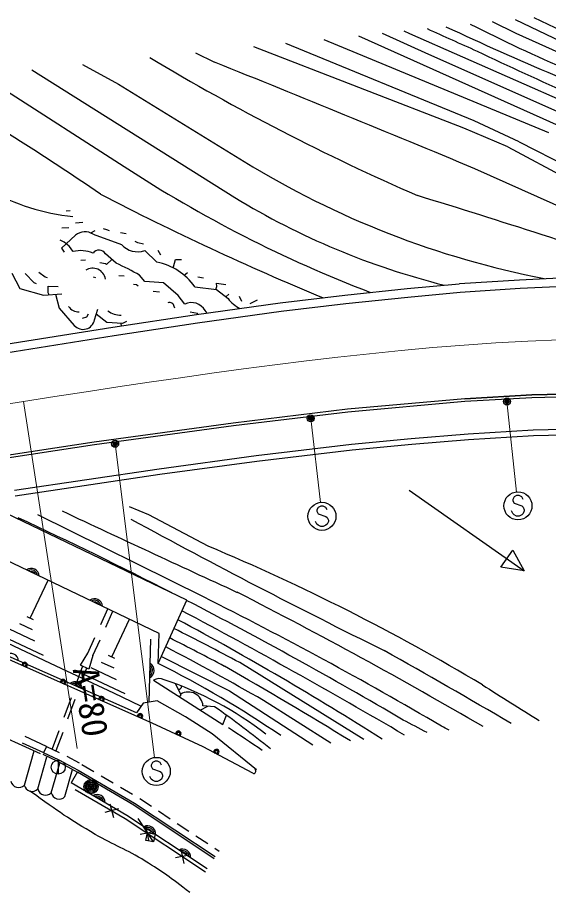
# Model space of a CAD drawing. Units: millimetres, scale not verified. Extents: x 40000 to 680000, y 20000 to 380000.
# Drawn here: x 373467 to 411314, y 281588 to 343891 of the extents above; entities that cross this region are included whole.
import ezdxf
from ezdxf.enums import TextEntityAlignment as Align

# ---------------------------------------------------------------- set-up
doc = ezdxf.new("R2010")
doc.units = ezdxf.units.MM
doc.header["$LTSCALE"] = 1000
doc.header["$PDMODE"] = 32
doc.header["$PDSIZE"] = 500
doc.linetypes.add('CHAIN', pattern=[18.5, 12, -1.5, 3.5, -1.5])
for name, color, linetype, lineweight in [('M-BGD', 7, 'Continuous', 25), ('M-BMK', 2, 'CHAIN', 13), ('M-STR-HTXT', 7, 'Continuous', 13), ('M-STR-STR1', 1, 'Continuous', 25), ('M-STR-STRC', 7, 'Continuous', 25)]:
    doc.layers.add(name, color=color, linetype=linetype, lineweight=lineweight)
doc.styles.add('ＭＳ ゴシック', font='')
doc.styles.get('ＭＳ ゴシック').set_extended_font_data('MS Gothic')

msp = doc.modelspace()

# ---------------------------------------------------------------- linework, layer by layer
at = {"layer": 'M-BGD'}
for p, q in [((409011, 342741), (407312, 343583)), ((408928, 343752), (414434, 341126)), ((399459, 342765), (402758, 341274)), ((401428, 342729), (401015, 342927)), ((414245, 337090), (401428, 342729)), ((416650, 339345), (409011, 342741)), ((395290, 342331), (411314, 335707)), ((397768, 342589), (413847, 335379)), ((386147, 341378), (387516, 340709)), ((402758, 341274), (418867, 334128)), ((378112, 340541), (380668, 339147)), ((374494, 340164), (388953, 331076)), ((380668, 339147), (389621, 333643)), ((372351, 338895), (381078, 333274)), ((408406, 334693), (419152, 328906)), ((409223, 335047), (414895, 332130)), ((418693, 327450), (406074, 333120)), ((377211, 330114), (376927, 330110)), ((378133, 329306), (377594, 329240)), ((377609, 328389), (376614, 327459)), ((377117, 328920), (376635, 328884)), ((378697, 328550), (379014, 328715)), ((378857, 328466), (380886, 327733)), ((379846, 328766), (379589, 328847)), ((380017, 328713), (379846, 328766)), ((381214, 328477), (380815, 328555)), ((382049, 327837), (381848, 327947)), ((382447, 327759), (382049, 327837)), ((376614, 327459), (376805, 327182)), ((383406, 326468), (382540, 327306)), ((383672, 326965), (383496, 327303)), ((378320, 326611), (377979, 326577)), ((380510, 326392), (379732, 327061)), ((380191, 326666), (379809, 326304)), ((384576, 326147), (384738, 326660)), ((384738, 326660), (385164, 326668)), ((379744, 326351), (379345, 326429)), ((379809, 326304), (379744, 326351)), ((384577, 326055), (384576, 326147)), ((373073, 325687), (373638, 324602)), ((374654, 324988), (374018, 325659)), ((375443, 325399), (374983, 325732)), ((375614, 325345), (375443, 325399)), ((379051, 325345), (378879, 325399)), ((381065, 325464), (380696, 325486)), ((382548, 325091), (382172, 325539)), ((385351, 325537), (385577, 325737)), ((386720, 325330), (386321, 325409)), ((373638, 324602), (375322, 324119)), ((374826, 324934), (374654, 324988)), ((375660, 324295), (375652, 324766)), ((375652, 324766), (376363, 324732)), ((381956, 324853), (381728, 324878)), ((382071, 324770), (381956, 324853)), ((383885, 324999), (382548, 325091)), ((384922, 324107), (383885, 324999)), ((386105, 324723), (387642, 324522)), ((387597, 324528), (387666, 324749)), ((387666, 324749), (387644, 324969)), ((387644, 324969), (388318, 324874)), ((375322, 324119), (376627, 324226)), ((375734, 324152), (375660, 324295)), ((376172, 324188), (376445, 323200)), ((383583, 324341), (383128, 324390)), ((385387, 323490), (384922, 324107)), ((387642, 324522), (388476, 323882)), ((388314, 324006), (388528, 324196)), ((389464, 323681), (389288, 324019)), ((390542, 323765), (390035, 323501)), ((376445, 323200), (377516, 321968)), ((378415, 322580), (378525, 322780)), ((378958, 322361), (379201, 323132)), ((379842, 322177), (379085, 322763)), ((384682, 323195), (384623, 323307)), ((386288, 322814), (385766, 322900)), ((386320, 322753), (386288, 322814)), ((386995, 322846), (386843, 323032)), ((378104, 322489), (378415, 322580)), ((380950, 322110), (379842, 322177)), ((380830, 322117), (380854, 321922)), ((381232, 322257), (380950, 322110)), ((401379, 310231), (409574, 304500)), ((385536, 302414), (370832, 309453)), ((382824, 308480), (381461, 309059)), ((386726, 302637), (374914, 308485)), ((387064, 306249), (382824, 308480)), ((407915, 304745), (408775, 305975)), ((408775, 305975), (409574, 304500)), ((409574, 304500), (407915, 304745)), ((374371, 301114), (375648, 303821)), ((383503, 297900), (385536, 302414)), ((379398, 300659), (379907, 301782)), ((379761, 300490), (380267, 301610)), ((374597, 301008), (374146, 301220)), ((380182, 298358), (381447, 301045)), ((374706, 299485), (372901, 300337)), ((374539, 300300), (373636, 300725)), ((375324, 298458), (371715, 300161)), ((378478, 298624), (378986, 299748)), ((378842, 298459), (379349, 299579)), ((382849, 295150), (382963, 299628)), ((377949, 297766), (378478, 298624)), ((378842, 298459), (378547, 297496)), ((380406, 298253), (379959, 298464)), ((380349, 297550), (379454, 297972)), ((383722, 298386), (388570, 295936)), ((398150, 292486), (389303, 297965)), ((381130, 295724), (377548, 297410)), ((378111, 297693), (377630, 296391)), ((378385, 297569), (377903, 296265)), ((378547, 297496), (377949, 297766)), ((380516, 296742), (378725, 297586)), ((383161, 296699), (388098, 293543)), ((385138, 295652), (384718, 296457)), ((377284, 295453), (376764, 294046)), ((377557, 295327), (377038, 293920)), ((385008, 295518), (385138, 295652)), ((388570, 295936), (394521, 292093)), ((386493, 294568), (387038, 294852)), ((387509, 294811), (386684, 294883)), ((395806, 292232), (390995, 295266)), ((388098, 293543), (388358, 294209)), ((376418, 293108), (375937, 291806)), ((376691, 292982), (376210, 291678)), ((375333, 291538), (373816, 292228)), ((375540, 291993), (374017, 292686)), ((373955, 289236), (374654, 291683)), ((375540, 291993), (375328, 291540)), ((375540, 291993), (376445, 291567)), ((374917, 288962), (375570, 291248)), ((376372, 291013), (376372, 290013)), ((376977, 291289), (377854, 290810)), ((375878, 288687), (376481, 290794)), ((376840, 288412), (377391, 290340)), ((378047, 290705), (378911, 290200)), ((377734, 290169), (377281, 289392)), ((379429, 289898), (380292, 289394)), ((380810, 289091), (381674, 288587)), ((380050, 287895), (380304, 286928)), ((382188, 288278), (383022, 287725)), ((380661, 287538), (379693, 287284)), ((383522, 287394), (384355, 286841)), ((382612, 286297), (382810, 285317)), ((384855, 286510), (385689, 285957)), ((383201, 285907), (382221, 285708)), ((386189, 285625), (387022, 285073)), ((387522, 284741), (387835, 284534)), ((385701, 284249), (384721, 284050)), ((385112, 284640), (385311, 283660))]:
    msp.add_line(p, q, dxfattribs=at)
for points in [[(409223, 335047), (406018, 336528), (392595, 342050)], [(408406, 334693), (405288, 336004), (390319, 341813)], [(405343, 316738), (410128, 317022), (416667, 317175), (420174, 317137)], [(420174, 317137), (416667, 317175), (410128, 317022), (405343, 316738)], [(405343, 316738), (396987, 315996), (388835, 315017), (378928, 313661), (351041, 309409)], [(405355, 316538), (397008, 315797), (388861, 314819), (378956, 313463), (351071, 309211)], [(420176, 316937), (416668, 316975), (410136, 316822), (405355, 316538)], [(383503, 297900), (383567, 300030), (365564, 308649)], [(383434, 295245), (382417, 295079), (381957, 294371), (364215, 302201)], [(365405, 302666), (370594, 300358), (376189, 297718), (380318, 295794), (382233, 294873)], [(365780, 295107), (366332, 295131), (371182, 293231), (375083, 291491)], [(390505, 290323), (387339, 292893), (385449, 294098), (383434, 295245)], [(375276, 291432), (376326, 290938), (377750, 290160)], [(377807, 290266), (376380, 291045), (375328, 291540)], [(377734, 290169), (381748, 287826), (387493, 284017)], [(387559, 284117), (381811, 287928), (377795, 290273)], [(386995, 283267), (381272, 287062), (377281, 289392)], [(377586, 288924), (381139, 286849), (386857, 283059)]]:
    msp.add_lwpolyline(points, dxfattribs=at)
for centre, radius in [((376372, 290513), 500), ((378706, 289120), 500), ((378706, 289120), 409), ((378706, 289120), 318), ((378706, 289120), 227), ((378706, 289120), 136), ((378706, 289120), 45.5)]:
    msp.add_circle(centre, radius, dxfattribs=at)
for centre, radius, start, end in [((463121, 456924), 127186, 243.18067, 250.18353), ((445421, 415498), 79770, 243.85292, 250.23824), ((543426, 651165), 338699, 245.44398, 246.10275), ((501770, 552409), 230895, 244.94707, 249.16601), ((482703, 499775), 175784, 244.20858, 249.10866), ((468644, 483978), 166679, 239.04349, 246.42773), ((-245623, -1234219), 1697428, 67.42254, 68.09932), ((286678, 196793), 163368, 55.429, 60.54094), ((410871, 335763), 2687, 155.0343, 155.03456), ((423217, 388208), 64078, 238.37865, 259.01977), ((431505, 410401), 92149, 236.82229, 249.09487), ((379025, 345287), 15650, 240.92756, 264.09907), ((472463, 510868), 202248, 242.59657, 247.55542), ((416934, 377032), 53804, 238.66418, 255.9536), ((245715, -181017), 535532, 71.04563, 73.0337), ((378286, 327569), 1063, 57.5282, 129.583), ((375886, 326390), 1753, 28.2866, 69.2473), ((382018, 328702), 1491, 220.55725, 290.49409), ((377976, 325190), 2103, 65.4085, 105.0728), ((379280, 326828), 509, 27.1348, 147.3828), ((378824, 325122), 922, 9.3243, 122.2816), ((373665, 311011), 16835, 59.6469, 66.0065), ((382557, 322194), 4357, 35.4809, 78.7595), ((384304, 323284), 320, 4.1458, 110.406), ((385859, 322447), 1145, 30.6972, 114.3375), ((390752, 325679), 2900, 218.28115, 240.0542), ((377794, 323756), 820, 211.77247, 275.29143), ((380776, 324095), 1393, 231.74185, 273.28635), ((378142, 322514), 830, 221.11509, 349.3824), ((1023385, 1685568), 1521143, 244.83922, 245.35742), ((238416, 17414), 320699, 62.90683, 65.08606), ((619346, 744733), 497121, 241.42269, 243.76598), ((327149, 163443), 154866, 59.1349, 67.2391), ((374450, 304099), 567, 2.49045, 126.34548), ((374450, 304099), 453, 10.44985, 118.38609), ((374450, 304099), 340, 26.07522, 102.76072), ((218783, -30224), 374209, 59.86427, 62.9201), ((378960, 301940), 567, 2.49045, 126.34548), ((378960, 301940), 453, 10.44985, 118.38609), ((378960, 301940), 340, 26.07522, 102.76072), ((238416, 17414), 320699, 59.5465, 62.69648), ((254625, 38912), 294960, 59.6432, 63.3934), ((183276, -79107), 430977, 59.6482, 62.06295), ((278863, 102788), 224800, 57.5604, 61.855), ((280080, 92403), 232777, 62.0166, 63.31366), ((280360, 93740), 230720, 62.1259, 63.21872), ((290875, 120464), 201444, 60.1975, 62.45484), ((372978, 298042), 567, 4.26159, 128.11661), ((141181, -162036), 528361, 59.58698, 60.7189), ((382639, 297396), 567, 296.60838, 60.4634), ((349251, 229781), 76245, 55.6888, 63.30526), ((382639, 297396), 453, 304.56777, 52.50401), ((382639, 297396), 340, 320.19314, 36.87864), ((227112, 15256), 325159, 58.4607, 60.2974), ((377553, 296024), 567, 4.26159, 128.11661), ((383581, 296034), 786, 63.8719, 122.2669), ((375971, 273182), 24865, 52.2975, 71.3382), ((377553, 296024), 453, 12.22098, 120.15722), ((377553, 296024), 340, 27.84635, 104.53185), ((384964, 296266), 194, 255.70661, 6.5035), ((545397, 513454), 257658, 237.40514, 238.46855), ((385649, 294824), 1037, 3.2483, 121.4367), ((346491, 236013), 71692, 51.1044, 55.1002), ((337508, 171414), 137918, 61.81044, 62.6087), ((290567, 144801), 177903, 55.66375, 56.5997), ((328316, 154908), 157704, 61.22845, 61.4475), ((373548, 289630), 567, 192.12608, 315.98111), ((374509, 289355), 567, 192.12608, 315.98111), ((375471, 289081), 567, 192.12608, 315.98111), ((376432, 288806), 567, 192.12608, 315.98111), ((379142, 287996), 567, 357.79119, 121.64621), ((379142, 287996), 453, 5.75058, 113.68682), ((379142, 287996), 340, 21.37595, 98.06145), ((382736, 285771), 567, 354.53097, 118.386), ((382736, 285771), 453, 2.49036, 110.4266), ((382736, 285771), 340, 18.11573, 94.80123), ((385236, 284113), 567, 354.53097, 118.386), ((385236, 284113), 453, 2.49036, 110.4266), ((385236, 284113), 340, 18.11573, 94.80123)]:
    msp.add_arc(centre, radius, start, end, dxfattribs=at)
msp.add_open_spline([(385760, 281588), (384304, 282696), (383865, 283026), (382570, 283825), (381227, 284653), (380370, 284934), (379005, 285726), (377120, 286820), (376509, 287284), (374354, 288811)], degree=3, knots=[0, 0, 0, 0, 1, 1, 1, 2, 2, 2, 3, 3, 3, 3], dxfattribs=at)
at = {"layer": 'M-BMK'}
msp.add_line((367737, 315606), (373899, 316556), dxfattribs=at)
msp.add_lwpolyline([(373899, 316556), (376135, 316901), (378372, 317244), (380609, 317583), (382847, 317917), (385086, 318243), (387326, 318561), (389568, 318868), (391812, 319162), (394057, 319442), (396304, 319706), (398554, 319952), (400805, 320178), (403058, 320383), (405314, 320564), (407571, 320719), (409830, 320848), (412091, 320948), (413624, 320998)], dxfattribs=at)
at = {"layer": 'M-STR-HTXT'}
for p, q in [((377709, 291848), (373899, 316556)), ((408354, 316553), (409032, 310096)), ((394369, 315349), (395055, 309356)), ((380427, 313538), (383236, 291195))]:
    msp.add_line(p, q, dxfattribs=at)
at = {"layer": 'M-STR-STR1'}
for p, q in [((371340, 320428), (380271, 321834)), ((371431, 319835), (380362, 321241))]:
    msp.add_line(p, q, dxfattribs=at)
for points in [[(404970, 324940), (409255, 325222), (413996, 325439), (418255, 325493), (420104, 325472)], [(380269, 321833), (386219, 322739), (392182, 323565), (396799, 324131), (401229, 324585), (404953, 324939)], [(380362, 321241), (386306, 322145), (392260, 322970), (396866, 323535), (401288, 323987), (405010, 324342), (409288, 324623), (414014, 324839), (418256, 324893), (420109, 324872)], [(373246, 310226), (383564, 311760), (390486, 312705), (397269, 313503), (401525, 313914), (405590, 314248), (410231, 314523), (416683, 314675), (420196, 314637)], [(373306, 309830), (383621, 311364), (390537, 312308), (397311, 313105), (401561, 313516), (405618, 313849), (410248, 314124), (416685, 314275), (420199, 314237)]]:
    msp.add_lwpolyline(points, dxfattribs=at)
at = {"layer": 'M-STR-STRC'}
for p, q in [((408862, 309757), (408771, 309575)), ((409044, 309847), (408862, 309757)), ((409226, 309847), (409044, 309847)), ((409408, 309757), (409226, 309847)), ((409499, 309575), (409408, 309757)), ((395076, 309099), (394894, 309008)), ((395258, 309099), (395076, 309099)), ((395440, 309008), (395258, 309099)), ((408771, 309575), (408771, 309484)), ((408771, 309484), (408862, 309302)), ((408862, 309302), (409408, 309120)), ((409408, 309120), (409499, 309029)), ((409499, 309029), (409589, 308847)), ((394894, 309008), (394804, 308826)), ((394804, 308826), (394804, 308735)), ((394804, 308735), (394894, 308553)), ((394894, 308553), (395440, 308372)), ((395531, 308826), (395440, 309008)), ((408771, 308575), (408680, 308757)), ((408862, 308484), (408771, 308575)), ((409044, 308393), (408862, 308484)), ((409408, 308484), (409226, 308393)), ((409499, 308575), (409408, 308484)), ((409589, 308757), (409499, 308575)), ((409589, 308847), (409589, 308757)), ((394804, 307826), (394713, 308008)), ((394894, 307735), (394804, 307826)), ((395440, 308372), (395531, 308281)), ((395531, 307826), (395440, 307735)), ((395531, 308281), (395622, 308099)), ((395622, 308008), (395531, 307826)), ((395622, 308099), (395622, 308008)), ((409226, 308393), (409044, 308393)), ((395076, 307644), (394894, 307735)), ((395258, 307644), (395076, 307644)), ((395440, 307735), (395258, 307644)), ((383087, 290848), (382996, 290666)), ((382996, 290666), (382996, 290575)), ((382996, 290575), (383087, 290393)), ((383269, 290939), (383087, 290848)), ((383087, 290393), (383633, 290211)), ((383451, 290939), (383269, 290939)), ((383633, 290848), (383451, 290939)), ((383724, 290666), (383633, 290848)), ((382996, 289666), (382905, 289848)), ((383633, 290211), (383724, 290121)), ((383724, 290121), (383814, 289939)), ((383814, 289848), (383724, 289666)), ((383814, 289939), (383814, 289848)), ((383087, 289575), (382996, 289666)), ((383269, 289484), (383087, 289575)), ((383451, 289484), (383269, 289484)), ((383633, 289575), (383451, 289484)), ((383724, 289666), (383633, 289575)), ((383161, 285186), (382065, 286859)), ((382607, 285302), (382722, 285856)), ((382722, 285856), (383276, 285740)), ((383276, 285740), (383161, 285186)), ((383161, 285186), (382607, 285302))]:
    msp.add_line(p, q, dxfattribs=at)
msp.add_lwpolyline([(390238, 290083), (386708, 291966), (383075, 293634), (364807, 301729), (362955, 302500), (359184, 303847), (355334, 304889), (351393, 305598), (348937, 305843)], dxfattribs=at)
for centre, radius in [((408354, 316553), 150), ((408354, 316553), 120), ((408354, 316553), 90), ((408354, 316553), 60), ((408354, 316553), 30), ((408354, 316553), 20), ((394369, 315349), 150), ((394369, 315349), 120), ((394369, 315349), 90), ((394369, 315349), 60), ((394369, 315349), 30), ((394369, 315349), 20), ((380427, 313538), 150), ((380427, 313538), 120), ((380427, 313538), 90), ((380427, 313538), 60), ((380427, 313538), 30), ((380427, 313538), 20), ((409135, 309120), 1000), ((395167, 308372), 1000), ((373977, 297789), 100), ((373977, 297789), 100), ((373977, 297789), 100), ((376719, 296573), 100), ((376719, 296573), 100), ((376719, 296573), 100), ((379462, 295358), 100), ((379462, 295358), 100), ((379462, 295358), 100), ((382205, 294143), 100), ((382205, 294143), 100), ((382205, 294143), 100), ((384938, 292902), 100), ((384938, 292902), 100), ((384938, 292902), 100), ((387644, 291594), 100), ((387644, 291594), 100), ((387644, 291594), 100), ((383360, 290211), 1000)]:
    msp.add_circle(centre, radius, dxfattribs=at)
for centre, radius, start, end in [((373977, 297789), 188, 299.2308, 192.9706), ((373977, 297789), 150, 287.51032, 204.69108), ((373977, 297789), 112, 246.10073, 246.10067), ((376719, 296573), 188, 299.2308, 192.9706), ((376719, 296573), 150, 287.51032, 204.69108), ((376719, 296573), 112, 246.10073, 246.10067), ((379462, 295358), 188, 299.2308, 192.9706), ((379462, 295358), 150, 287.51032, 204.69108), ((379462, 295358), 112, 246.10073, 246.10067), ((382205, 294143), 188, 299.2308, 192.9706), ((382205, 294143), 150, 287.51032, 204.69108), ((382205, 294143), 112, 246.10073, 246.10067), ((384938, 292902), 188, 298.46689, 192.20668), ((384938, 292902), 150, 286.74641, 203.92716), ((384938, 292902), 112, 245.33684, 245.33673), ((387644, 291594), 188, 295.04676, 188.78655), ((387644, 291594), 150, 283.32628, 200.50703), ((387644, 291594), 112, 241.91667, 241.91664), ((390308, 290215), 150, 241.91665, 61.91665)]:
    msp.add_arc(centre, radius, start, end, dxfattribs=at)
for p in [(408354, 316553), (394369, 315349), (380427, 313538)]:
    msp.add_point(p, dxfattribs=at)

# ---------------------------------------------------------------- texts
at = {"layer": 'M-STR-HTXT', "style": 'ＭＳ ゴシック'}
msp.add_text('A=80  ', height=1833, rotation=278.767, dxfattribs=at).set_placement((376852, 297410), align=Align.BOTTOM_LEFT)

doc.saveas('drawing.dxf')
